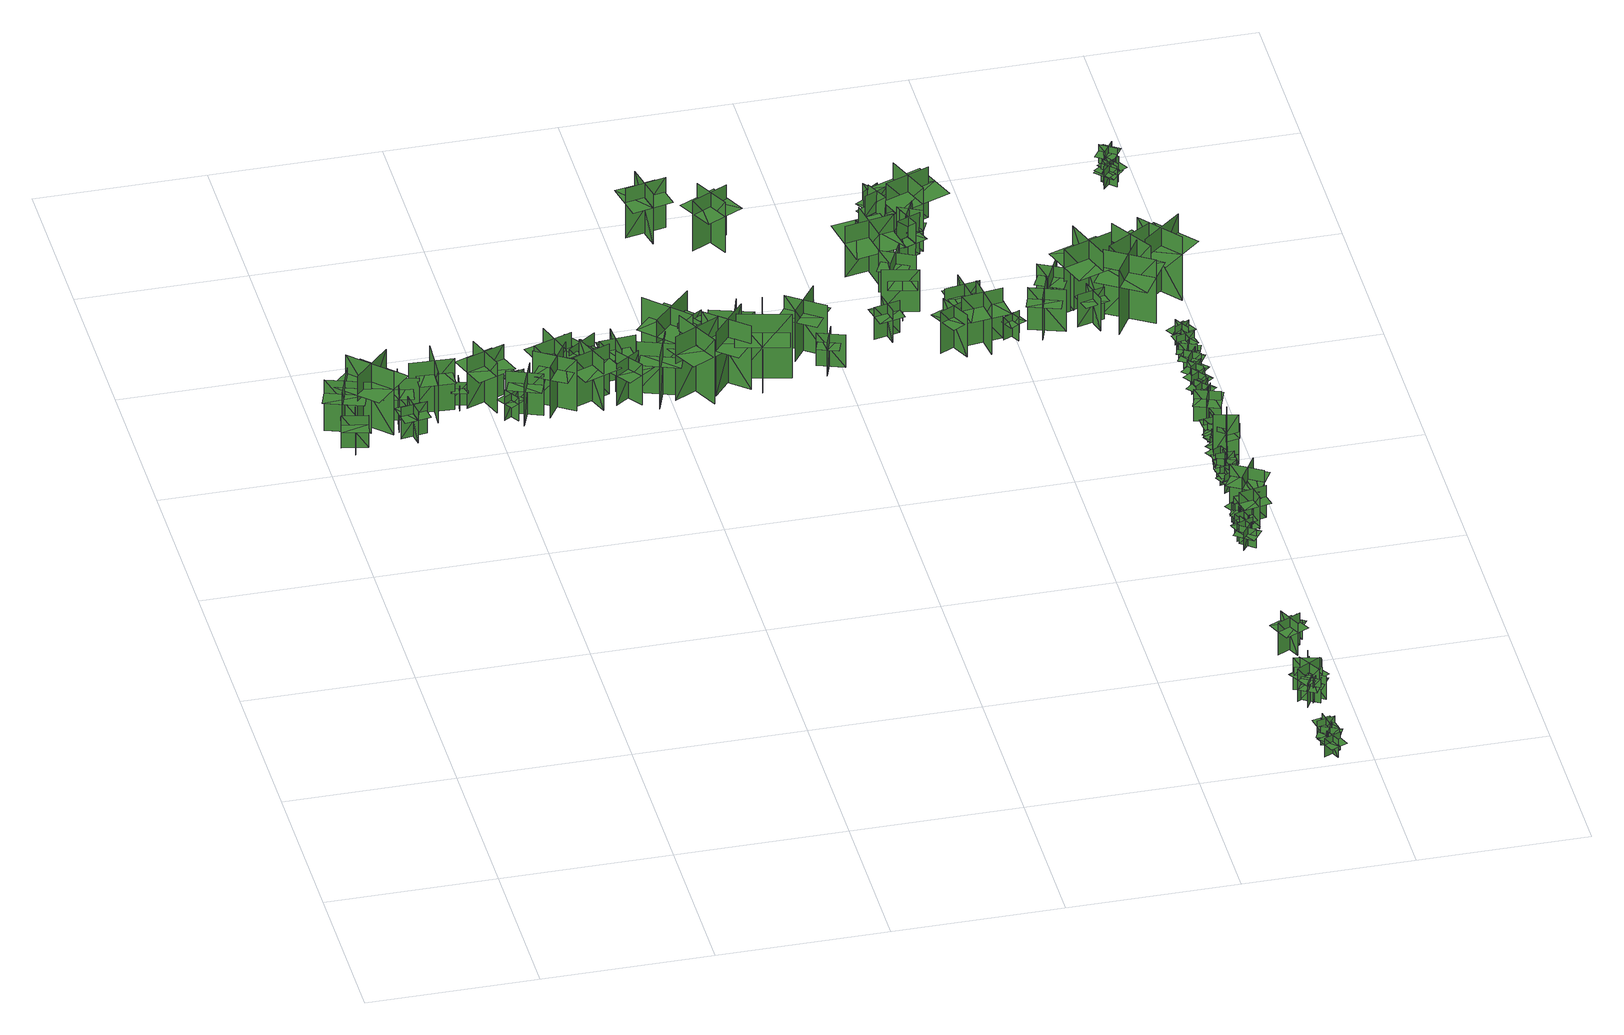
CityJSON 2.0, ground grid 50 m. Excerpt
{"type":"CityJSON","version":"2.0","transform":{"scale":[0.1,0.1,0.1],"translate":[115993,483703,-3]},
"CityObjects":{
"tree1":{"type":"SolitaryVegetationObject","geometry":[{"type":"MultiSurface","lod":"1","boundaries":[[[0,1,2]],[[0,2,3]],[[4,5,6]],[[4,6,7]],[[8,9,10]],[[8,10,11]],[[8,11,12]],[[8,12,13]]]}]},
"tree2":{"type":"SolitaryVegetationObject","geometry":[{"type":"MultiSurface","lod":"1","boundaries":[[[14,15,16]],[[14,16,17]],[[18,19,20]],[[18,20,21]],[[22,23,24]],[[22,24,25]],[[22,26,27]],[[22,27,23]]]}]},
"tree3":{"type":"SolitaryVegetationObject","geometry":[{"type":"MultiSurface","lod":"1","boundaries":[[[28,29,30]],[[28,30,31]],[[32,33,34]],[[32,34,35]],[[36,37,38]],[[36,38,39]],[[36,39,40]],[[36,40,41]]]}]},
"tree4":{"type":"SolitaryVegetationObject","geometry":[{"type":"MultiSurface","lod":"1","boundaries":[[[42,43,44]],[[42,44,45]],[[46,47,48]],[[46,48,49]],[[50,51,52]],[[50,52,53]],[[50,53,54]],[[50,54,55]]]}]},
"tree5":{"type":"SolitaryVegetationObject","geometry":[{"type":"MultiSurface","lod":"1","boundaries":[[[56,57,58]],[[56,58,59]],[[60,61,62]],[[60,62,63]],[[64,65,66]],[[64,66,67]],[[64,68,69]],[[64,69,65]]]}]},
"tree6":{"type":"SolitaryVegetationObject","geometry":[{"type":"MultiSurface","lod":"1","boundaries":[[[70,71,72]],[[70,72,73]],[[74,75,76]],[[74,76,77]],[[78,79,80]],[[78,80,81]],[[78,82,83]],[[78,83,79]]]}]},
"tree7":{"type":"SolitaryVegetationObject","geometry":[{"type":"MultiSurface","lod":"1","boundaries":[[[84,85,86]],[[84,86,87]],[[88,89,90]],[[88,90,91]],[[92,93,94]],[[92,94,95]],[[92,96,97]],[[92,97,93]]]}]},
"tree8":{"type":"SolitaryVegetationObject","geometry":[{"type":"MultiSurface","lod":"1","boundaries":[[[98,99,100]],[[98,100,101]],[[102,103,104]],[[102,104,105]],[[106,107,108]],[[106,108,109]],[[106,109,110]],[[106,110,111]]]}]},
"tree9":{"type":"SolitaryVegetationObject","geometry":[{"type":"MultiSurface","lod":"1","boundaries":[[[112,113,114]],[[112,114,115]],[[116,117,118]],[[116,118,119]],[[120,121,122]],[[120,122,123]],[[120,123,124]],[[120,124,125]]]}]},
"tree10":{"type":"SolitaryVegetationObject","geometry":[{"type":"MultiSurface","lod":"1","boundaries":[[[126,127,128]],[[126,128,129]],[[130,131,132]],[[130,132,133]],[[134,135,136]],[[134,136,137]],[[134,138,139]],[[134,139,135]]]}]},
"tree11":{"type":"SolitaryVegetationObject","geometry":[{"type":"MultiSurface","lod":"1","boundaries":[[[140,141,142]],[[140,142,143]],[[144,145,146]],[[144,146,147]],[[148,149,150]],[[148,150,151]],[[148,151,152]],[[148,152,153]]]}]},
"tree12":{"type":"SolitaryVegetationObject","geometry":[{"type":"MultiSurface","lod":"1","boundaries":[[[154,155,156]],[[154,156,157]],[[158,159,160]],[[158,160,161]],[[162,163,164]],[[162,164,165]],[[162,166,167]],[[162,167,163]]]}]},
"tree13":{"type":"SolitaryVegetationObject","geometry":[{"type":"MultiSurface","lod":"1","boundaries":[[[168,169,170]],[[168,170,171]],[[172,173,174]],[[172,174,175]],[[176,177,178]],[[176,178,179]],[[176,179,180]],[[176,180,181]]]}]},
"tree14":{"type":"SolitaryVegetationObject","geometry":[{"type":"MultiSurface","lod":"1","boundaries":[[[182,183,184]],[[182,184,185]],[[186,187,188]],[[186,188,189]],[[190,191,192]],[[190,192,193]],[[190,193,194]],[[190,194,195]]]}]},
"tree15":{"type":"SolitaryVegetationObject","geometry":[{"type":"MultiSurface","lod":"1","boundaries":[[[196,197,198]],[[196,198,199]],[[200,201,202]],[[200,202,203]],[[204,205,206]],[[204,206,207]],[[204,208,209]],[[204,209,205]]]}]},
"tree16":{"type":"SolitaryVegetationObject","geometry":[{"type":"MultiSurface","lod":"1","boundaries":[[[210,211,212]],[[210,212,213]],[[214,215,216]],[[214,216,217]],[[218,219,220]],[[218,220,221]],[[218,221,222]],[[218,222,223]]]}]},
"tree17":{"type":"SolitaryVegetationObject","geometry":[{"type":"MultiSurface","lod":"1","boundaries":[[[224,225,226]],[[224,226,227]],[[228,229,230]],[[228,230,231]],[[232,233,234]],[[232,234,235]],[[232,236,237]],[[232,237,233]]]}]},
"tree18":{"type":"SolitaryVegetationObject","geometry":[{"type":"MultiSurface","lod":"1","boundaries":[[[238,239,240]],[[238,240,241]],[[242,243,244]],[[242,244,245]],[[246,247,248]],[[246,248,249]],[[246,250,251]],[[246,251,247]]]}]},
"tree19":{"type":"SolitaryVegetationObject","geometry":[{"type":"MultiSurface","lod":"1","boundaries":[[[252,253,254]],[[252,254,255]],[[256,257,258]],[[256,258,259]],[[260,261,262]],[[260,262,263]],[[260,264,265]],[[260,265,261]]]}]},
"tree20":{"type":"SolitaryVegetationObject","geometry":[{"type":"MultiSurface","lod":"1","boundaries":[[[266,267,268]],[[266,268,269]],[[270,271,272]],[[270,272,273]],[[274,275,276]],[[274,276,277]],[[274,277,278]],[[274,278,279]]]}]},
"tree21":{"type":"SolitaryVegetationObject","geometry":[{"type":"MultiSurface","lod":"1","boundaries":[[[280,281,282]],[[280,282,283]],[[284,285,286]],[[284,286,287]],[[288,289,285]],[[288,285,284]],[[290,291,281]],[[290,281,280]],[[280,281,292]],[[280,292,293]],[[280,294,295]],[[280,295,281]]]}]},
"tree22":{"type":"SolitaryVegetationObject","geometry":[{"type":"MultiSurface","lod":"1","boundaries":[[[296,297,298]],[[296,298,299]],[[300,301,302]],[[300,302,303]],[[304,305,306]],[[304,306,307]],[[304,307,308]],[[304,308,309]]]}]},
"tree23":{"type":"SolitaryVegetationObject","geometry":[{"type":"MultiSurface","lod":"1","boundaries":[[[310,311,312]],[[310,312,313]],[[314,315,316]],[[314,316,317]],[[318,319,320]],[[318,320,321]],[[318,321,322]],[[318,322,323]]]}]},
"tree24":{"type":"SolitaryVegetationObject","geometry":[{"type":"MultiSurface","lod":"1","boundaries":[[[324,325,326]],[[324,326,327]],[[328,329,330]],[[328,330,331]],[[332,333,329]],[[332,329,328]],[[334,335,325]],[[334,325,324]],[[324,325,336]],[[324,336,337]],[[324,338,339]],[[324,339,325]]]}]},
"tree25":{"type":"SolitaryVegetationObject","geometry":[{"type":"MultiSurface","lod":"1","boundaries":[[[340,341,342]],[[340,342,343]],[[344,345,346]],[[344,346,347]],[[348,349,350]],[[348,350,351]],[[348,352,353]],[[348,353,349]]]}]},
"tree26":{"type":"SolitaryVegetationObject","geometry":[{"type":"MultiSurface","lod":"1","boundaries":[[[354,355,356]],[[354,356,357]],[[358,359,360]],[[358,360,361]],[[362,363,364]],[[362,364,365]],[[362,365,366]],[[362,366,367]]]}]},
"tree27":{"type":"SolitaryVegetationObject","geometry":[{"type":"MultiSurface","lod":"1","boundaries":[[[368,369,370]],[[368,370,371]],[[372,373,374]],[[372,374,375]],[[376,377,378]],[[376,378,379]],[[376,379,380]],[[376,380,381]]]}]},
"tree28":{"type":"SolitaryVegetationObject","geometry":[{"type":"MultiSurface","lod":"1","boundaries":[[[382,383,384]],[[382,384,385]],[[386,387,388]],[[386,388,389]],[[390,391,392]],[[390,392,393]],[[390,394,395]],[[390,395,391]]]}]},
"tree29":{"type":"SolitaryVegetationObject","geometry":[{"type":"MultiSurface","lod":"1","boundaries":[[[396,397,398]],[[396,398,399]],[[400,401,402]],[[400,402,403]],[[404,405,406]],[[404,406,407]],[[404,408,409]],[[404,409,405]]]}]},
"tree30":{"type":"SolitaryVegetationObject","geometry":[{"type":"MultiSurface","lod":"1","boundaries":[[[410,411,412]],[[410,412,413]],[[414,415,416]],[[414,416,417]],[[418,419,420]],[[418,420,421]],[[418,421,422]],[[418,422,423]]]}]},
"tree31":{"type":"SolitaryVegetationObject","geometry":[{"type":"MultiSurface","lod":"1","boundaries":[[[424,425,426]],[[424,426,427]],[[428,429,430]],[[428,430,431]],[[432,433,434]],[[432,434,435]],[[432,435,436]],[[432,436,437]]]}]},
"tree32":{"type":"SolitaryVegetationObject","geometry":[{"type":"MultiSurface","lod":"1","boundaries":[[[438,439,440]],[[438,440,441]],[[442,443,444]],[[442,444,445]],[[446,447,448]],[[446,448,449]],[[446,449,450]],[[446,450,451]]]}]},
"tree33":{"type":"SolitaryVegetationObject","geometry":[{"type":"MultiSurface","lod":"1","boundaries":[[[452,453,454]],[[452,454,455]],[[456,457,458]],[[456,458,459]],[[460,461,462]],[[460,462,463]],[[460,463,464]],[[460,464,465]]]}]},
"tree34":{"type":"SolitaryVegetationObject","geometry":[{"type":"MultiSurface","lod":"1","boundaries":[[[466,467,468]],[[466,468,469]],[[470,471,472]],[[470,472,473]],[[474,475,476]],[[474,476,477]],[[474,477,478]],[[474,478,479]]]}]},
"tree35":{"type":"SolitaryVegetationObject","geometry":[{"type":"MultiSurface","lod":"1","boundaries":[[[480,481,482]],[[480,482,483]],[[484,485,486]],[[484,486,487]],[[488,489,490]],[[488,490,491]],[[488,492,493]],[[488,493,489]]]}]},
"tree36":{"type":"SolitaryVegetationObject","geometry":[{"type":"MultiSurface","lod":"1","boundaries":[[[494,495,496]],[[494,496,497]],[[498,499,500]],[[498,500,501]],[[502,503,504]],[[502,504,505]],[[502,505,506]],[[502,506,507]]]}]},
"tree37":{"type":"SolitaryVegetationObject","geometry":[{"type":"MultiSurface","lod":"1","boundaries":[[[508,509,510]],[[508,510,511]],[[512,513,514]],[[512,514,515]],[[516,517,518]],[[516,518,519]],[[516,520,521]],[[516,521,517]]]}]},
"tree38":{"type":"SolitaryVegetationObject","geometry":[{"type":"MultiSurface","lod":"1","boundaries":[[[522,523,524]],[[522,524,525]],[[526,527,528]],[[526,528,529]],[[530,531,532]],[[530,532,533]],[[530,534,535]],[[530,535,531]]]}]},
"tree39":{"type":"SolitaryVegetationObject","geometry":[{"type":"MultiSurface","lod":"1","boundaries":[[[536,537,538]],[[536,538,539]],[[540,541,542]],[[540,542,543]],[[544,545,546]],[[544,546,547]],[[544,545,548]],[[544,548,549]]]}]},
"tree40":{"type":"SolitaryVegetationObject","geometry":[{"type":"MultiSurface","lod":"1","boundaries":[[[550,551,552]],[[550,552,553]],[[554,555,556]],[[554,556,557]],[[558,559,560]],[[558,560,561]],[[558,559,562]],[[558,562,563]]]}]},
"tree41":{"type":"SolitaryVegetationObject","geometry":[{"type":"MultiSurface","lod":"1","boundaries":[[[564,565,566]],[[564,566,567]],[[568,569,570]],[[568,570,571]],[[572,573,574]],[[572,574,575]],[[572,575,576]],[[572,576,577]]]}]},
"tree42":{"type":"SolitaryVegetationObject","geometry":[{"type":"MultiSurface","lod":"1","boundaries":[[[578,579,580]],[[578,580,581]],[[582,583,584]],[[582,584,585]],[[586,587,588]],[[586,588,589]],[[586,587,590]],[[586,590,591]]]}]},
"tree43":{"type":"SolitaryVegetationObject","geometry":[{"type":"MultiSurface","lod":"1","boundaries":[[[592,593,594]],[[592,594,595]],[[596,597,598]],[[596,598,599]],[[600,601,602]],[[600,602,603]],[[600,603,604]],[[600,604,605]]]}]},
"tree44":{"type":"SolitaryVegetationObject","geometry":[{"type":"MultiSurface","lod":"1","boundaries":[[[606,607,608]],[[606,608,609]],[[610,611,612]],[[610,612,613]],[[614,615,616]],[[614,616,617]],[[614,618,619]],[[614,619,615]]]}]},
"tree45":{"type":"SolitaryVegetationObject","geometry":[{"type":"MultiSurface","lod":"1","boundaries":[[[620,621,622]],[[620,622,623]],[[624,625,626]],[[624,626,627]],[[628,629,630]],[[628,630,631]],[[628,631,632]],[[628,632,633]]]}]},
"tree46":{"type":"SolitaryVegetationObject","geometry":[{"type":"MultiSurface","lod":"1","boundaries":[[[634,635,636]],[[634,636,637]],[[638,639,640]],[[638,640,641]],[[642,643,644]],[[642,644,645]],[[642,645,646]],[[642,646,647]]]}]},
"tree47":{"type":"SolitaryVegetationObject","geometry":[{"type":"MultiSurface","lod":"1","boundaries":[[[648,649,650]],[[648,650,651]],[[652,653,654]],[[652,654,655]],[[656,657,653]],[[656,653,652]],[[658,659,649]],[[658,649,648]],[[648,649,660]],[[648,660,661]],[[648,662,663]],[[648,663,649]]]}]},
"tree48":{"type":"SolitaryVegetationObject","geometry":[{"type":"MultiSurface","lod":"1","boundaries":[[[664,665,666]],[[664,666,667]],[[668,669,670]],[[668,670,671]],[[672,673,669]],[[672,669,668]],[[674,675,665]],[[674,665,664]],[[664,665,676]],[[664,676,677]],[[664,678,679]],[[664,679,665]]]}]},
"tree49":{"type":"SolitaryVegetationObject","geometry":[{"type":"MultiSurface","lod":"1","boundaries":[[[680,681,682]],[[680,682,683]],[[684,685,686]],[[684,686,687]],[[688,689,685]],[[688,685,684]],[[690,691,681]],[[690,681,680]],[[680,681,692]],[[680,692,693]],[[680,694,695]],[[680,695,681]]]}]},
"tree50":{"type":"SolitaryVegetationObject","geometry":[{"type":"MultiSurface","lod":"1","boundaries":[[[696,697,698]],[[696,698,699]],[[700,701,702]],[[700,702,703]],[[704,705,706]],[[704,706,707]],[[704,707,708]],[[704,708,709]]]}]},
"tree51":{"type":"SolitaryVegetationObject","geometry":[{"type":"MultiSurface","lod":"1","boundaries":[[[710,711,712]],[[710,712,713]],[[714,715,716]],[[714,716,717]],[[718,719,715]],[[718,715,714]],[[720,721,711]],[[720,711,710]],[[710,711,722]],[[710,722,723]],[[710,724,725]],[[710,725,711]]]}]},
"tree52":{"type":"SolitaryVegetationObject","geometry":[{"type":"MultiSurface","lod":"1","boundaries":[[[726,727,728]],[[726,728,729]],[[730,731,732]],[[730,732,733]],[[734,735,736]],[[734,736,737]],[[734,737,738]],[[734,738,739]]]}]},
"tree53":{"type":"SolitaryVegetationObject","geometry":[{"type":"MultiSurface","lod":"1","boundaries":[[[740,741,742]],[[740,742,743]],[[744,745,746]],[[744,746,747]],[[748,749,750]],[[748,750,751]],[[748,751,752]],[[748,752,753]]]}]},
"tree54":{"type":"SolitaryVegetationObject","geometry":[{"type":"MultiSurface","lod":"1","boundaries":[[[754,755,756]],[[754,756,757]],[[758,759,760]],[[758,760,761]],[[762,763,764]],[[762,764,765]],[[762,765,766]],[[762,766,767]]]}]},
"tree55":{"type":"SolitaryVegetationObject","geometry":[{"type":"MultiSurface","lod":"1","boundaries":[[[768,769,770]],[[768,770,771]],[[772,773,774]],[[772,774,775]],[[776,777,778]],[[776,778,779]],[[776,779,780]],[[776,780,781]]]}]},
"tree56":{"type":"SolitaryVegetationObject","geometry":[{"type":"MultiSurface","lod":"1","boundaries":[[[782,783,784]],[[782,784,785]],[[786,787,788]],[[786,788,789]],[[790,791,792]],[[790,792,793]],[[790,793,794]],[[790,794,795]]]}]},
"tree57":{"type":"SolitaryVegetationObject","geometry":[{"type":"MultiSurface","lod":"1","boundaries":[[[796,797,798]],[[796,798,799]],[[800,801,802]],[[800,802,803]],[[804,805,806]],[[804,806,807]],[[804,808,809]],[[804,809,805]]]}]},
"tree58":{"type":"SolitaryVegetationObject","geometry":[{"type":"MultiSurface","lod":"1","boundaries":[[[810,811,812]],[[810,812,813]],[[814,815,816]],[[814,816,817]],[[818,819,820]],[[818,820,821]],[[818,821,822]],[[818,822,823]]]}]},
"tree59":{"type":"SolitaryVegetationObject","geometry":[{"type":"MultiSurface","lod":"1","boundaries":[[[824,825,826]],[[824,826,827]],[[828,829,830]],[[828,830,831]],[[832,833,834]],[[832,834,835]],[[832,835,836]],[[832,836,837]]]}]},
"tree60":{"type":"SolitaryVegetationObject","geometry":[{"type":"MultiSurface","lod":"1","boundaries":[[[838,839,840]],[[838,840,841]],[[842,843,844]],[[842,844,845]],[[846,847,848]],[[846,848,849]],[[846,847,850]],[[846,850,851]]]}]},
"tree61":{"type":"SolitaryVegetationObject","geometry":[{"type":"MultiSurface","lod":"1","boundaries":[[[852,853,854]],[[852,854,855]],[[856,857,858]],[[856,858,859]],[[860,861,862]],[[860,862,863]],[[860,863,864]],[[860,864,865]]]}]},
"tree62":{"type":"SolitaryVegetationObject","geometry":[{"type":"MultiSurface","lod":"1","boundaries":[[[866,867,868]],[[866,868,869]],[[870,871,872]],[[870,872,873]],[[874,875,876]],[[874,876,877]],[[874,877,878]],[[874,878,879]]]}]},
"tree63":{"type":"SolitaryVegetationObject","geometry":[{"type":"MultiSurface","lod":"1","boundaries":[[[880,881,882]],[[880,882,883]],[[884,885,886]],[[884,886,887]],[[888,889,890]],[[888,890,891]],[[888,891,892]],[[888,892,893]]]}]},
"tree64":{"type":"SolitaryVegetationObject","geometry":[{"type":"MultiSurface","lod":"1","boundaries":[[[894,895,896]],[[894,896,897]],[[898,899,900]],[[898,900,901]],[[902,903,904]],[[902,904,905]],[[902,906,907]],[[902,907,903]]]}]},
"tree65":{"type":"SolitaryVegetationObject","geometry":[{"type":"MultiSurface","lod":"1","boundaries":[[[908,909,910]],[[908,910,911]],[[912,913,914]],[[912,914,915]],[[916,917,918]],[[916,918,919]],[[916,919,920]],[[916,920,921]]]}]},
"tree66":{"type":"SolitaryVegetationObject","geometry":[{"type":"MultiSurface","lod":"1","boundaries":[[[922,923,924]],[[922,924,925]],[[926,927,928]],[[926,928,929]],[[930,931,932]],[[930,932,933]],[[930,933,934]],[[930,934,935]]]}]},
"tree67":{"type":"SolitaryVegetationObject","geometry":[{"type":"MultiSurface","lod":"1","boundaries":[[[936,937,938]],[[936,938,939]],[[940,941,942]],[[940,942,943]],[[944,945,946]],[[944,946,947]],[[944,947,948]],[[944,948,949]]]}]},
"tree68":{"type":"SolitaryVegetationObject","geometry":[{"type":"MultiSurface","lod":"1","boundaries":[[[950,951,952]],[[950,952,953]],[[954,955,956]],[[954,956,957]],[[958,959,960]],[[958,960,961]],[[958,961,962]],[[958,962,963]]]}]},
"tree69":{"type":"SolitaryVegetationObject","geometry":[{"type":"MultiSurface","lod":"1","boundaries":[[[964,965,966]],[[964,966,967]],[[968,969,970]],[[968,970,971]],[[972,973,969]],[[972,969,968]],[[974,975,965]],[[974,965,964]],[[976,977,978]],[[976,978,979]],[[980,981,982]],[[980,982,983]]]}]},
"tree70":{"type":"SolitaryVegetationObject","geometry":[{"type":"MultiSurface","lod":"1","boundaries":[[[984,985,986]],[[984,986,987]],[[988,989,990]],[[988,990,991]],[[992,993,994]],[[992,994,995]],[[992,995,996]],[[992,996,997]]]}]},
"tree71":{"type":"SolitaryVegetationObject","geometry":[{"type":"MultiSurface","lod":"1","boundaries":[[[998,999,1000]],[[998,1000,1001]],[[1002,1003,1004]],[[1002,1004,1005]],[[1006,1007,1008]],[[1006,1008,1009]],[[1006,1010,1011]],[[1006,1011,1007]]]}]},
"tree72":{"type":"SolitaryVegetationObject","geometry":[{"type":"MultiSurface","lod":"1","boundaries":[[[1012,1013,1014]],[[1012,1014,1015]],[[1016,1017,1018]],[[1016,1018,1019]],[[1020,1021,1022]],[[1020,1022,1023]],[[1020,1023,1024]],[[1020,1024,1025]]]}]},
"tree73":{"type":"SolitaryVegetationObject","geometry":[{"type":"MultiSurface","lod":"1","boundaries":[[[1026,1027,1028]],[[1026,1028,1029]],[[1030,1031,1032]],[[1030,1032,1033]],[[1034,1035,1036]],[[1034,1036,1037]],[[1034,1037,1038]],[[1034,1038,1039]]]}]},
"tree74":{"type":"SolitaryVegetationObject","geometry":[{"type":"MultiSurface","lod":"1","boundaries":[[[1040,1041,1042]],[[1040,1042,1043]],[[1044,1045,1046]],[[1044,1046,1047]],[[1048,1049,1050]],[[1048,1050,1051]],[[1048,1051,1052]],[[1048,1052,1053]]]}]},
"tree75":{"type":"SolitaryVegetationObject","geometry":[{"type":"MultiSurface","lod":"1","boundaries":[[[1054,1055,1056]],[[1054,1056,1057]],[[1058,1059,1060]],[[1058,1060,1061]],[[1062,1063,1064]],[[1062,1064,1065]],[[1062,1065,1066]],[[1062,1066,1067]]]}]},
"tree76":{"type":"SolitaryVegetationObject","geometry":[{"type":"MultiSurface","lod":"1","boundaries":[[[1068,1069,1070]],[[1068,1070,1071]],[[1072,1073,1074]],[[1072,1074,1075]],[[1076,1077,1078]],[[1076,1078,1079]],[[1076,1079,1080]],[[1076,1080,1081]]]}]},
"tree77":{"type":"SolitaryVegetationObject","geometry":[{"type":"MultiSurface","lod":"1","boundaries":[[[1082,1083,1084]],[[1082,1084,1085]],[[1086,1087,1088]],[[1086,1088,1089]],[[1090,1091,1092]],[[1090,1092,1093]],[[1090,1093,1094]],[[1090,1094,1095]]]}]},
"tree78":{"type":"SolitaryVegetationObject","geometry":[{"type":"MultiSurface","lod":"1","boundaries":[[[1096,1097,1098]],[[1096,1098,1099]],[[1100,1101,1102]],[[1100,1102,1103]],[[1104,1105,1106]],[[1104,1106,1107]],[[1104,1107,1108]],[[1104,1108,1109]]]}]},
"tree79":{"type":"SolitaryVegetationObject","geometry":[{"type":"MultiSurface","lod":"1","boundaries":[[[1110,1111,1112]],[[1110,1112,1113]],[[1114,1115,1116]],[[1114,1116,1117]],[[1118,1119,1120]],[[1118,1120,1121]],[[1118,1121,1122]],[[1118,1122,1123]]]}]},
"tree80":{"type":"SolitaryVegetationObject","geometry":[{"type":"MultiSurface","lod":"1","boundaries":[[[1124,1125,1126]],[[1124,1126,1127]],[[1128,1129,1130]],[[1128,1130,1131]],[[1132,1133,1134]],[[1132,1134,1135]],[[1132,1135,1136]],[[1132,1136,1137]]]}]},
"tree81":{"type":"SolitaryVegetationObject","geometry":[{"type":"MultiSurface","lod":"1","boundaries":[[[1138,1139,1140]],[[1138,1140,1141]],[[1142,1143,1144]],[[1142,1144,1145]],[[1146,1147,1148]],[[1146,1148,1149]],[[1146,1149,1150]],[[1146,1150,1151]]]}]},
"tree82":{"type":"SolitaryVegetationObject","geometry":[{"type":"MultiSurface","lod":"1","boundaries":[[[1152,1153,1154]],[[1152,1154,1155]],[[1156,1157,1158]],[[1156,1158,1159]],[[1160,1161,1162]],[[1160,1162,1163]],[[1160,1163,1164]],[[1160,1164,1165]]]}]},
"tree83":{"type":"SolitaryVegetationObject","geometry":[{"type":"MultiSurface","lod":"1","boundaries":[[[1166,1167,1168]],[[1166,1168,1169]],[[1170,1171,1172]],[[1170,1172,1173]],[[1174,1175,1176]],[[1174,1176,1177]],[[1174,1177,1178]],[[1174,1178,1179]]]}]},
"tree84":{"type":"SolitaryVegetationObject","geometry":[{"type":"MultiSurface","lod":"1","boundaries":[[[1180,1181,1182]],[[1180,1182,1183]],[[1184,1185,1186]],[[1184,1186,1187]],[[1188,1189,1190]],[[1188,1190,1191]],[[1188,1191,1192]],[[1188,1192,1193]]]}]},
"tree85":{"type":"SolitaryVegetationObject","geometry":[{"type":"MultiSurface","lod":"1","boundaries":[[[1194,1195,1196]],[[1194,1196,1197]],[[1198,1199,1200]],[[1198,1200,1201]],[[1202,1203,1204]],[[1202,1204,1205]],[[1202,1205,1206]],[[1202,1206,1207]]]}]},
"tree86":{"type":"SolitaryVegetationObject","geometry":[{"type":"MultiSurface","lod":"1","boundaries":[[[1208,1209,1210]],[[1208,1210,1211]],[[1212,1213,1214]],[[1212,1214,1215]],[[1216,1217,1218]],[[1216,1218,1219]],[[1216,1219,1220]],[[1216,1220,1221]]]}]},
"tree87":{"type":"SolitaryVegetationObject","geometry":[{"type":"MultiSurface","lod":"1","boundaries":[[[1222,1223,1224]],[[1222,1224,1225]],[[1226,1227,1228]],[[1226,1228,1229]],[[1230,1231,1232]],[[1230,1232,1233]],[[1230,1233,1234]],[[1230,1234,1235]]]}]},
"tree88":{"type":"SolitaryVegetationObject","geometry":[{"type":"MultiSurface","lod":"1","boundaries":[[[1236,1237,1238]],[[1236,1238,1239]],[[1240,1241,1242]],[[1240,1242,1243]],[[1244,1245,1246]],[[1244,1246,1247]],[[1244,1247,1248]],[[1244,1248,1249]]]}]},
"tree89":{"type":"SolitaryVegetationObject","geometry":[{"type":"MultiSurface","lod":"1","boundaries":[[[1250,1251,1252]],[[1250,1252,1253]],[[1254,1255,1256]],[[1254,1256,1257]],[[1258,1259,1260]],[[1258,1260,1261]],[[1258,1261,1262]],[[1258,1262,1263]]]}]},
"tree90":{"type":"SolitaryVegetationObject","geometry":[{"type":"MultiSurface","lod":"1","boundaries":[[[1264,1265,1266]],[[1264,1266,1267]],[[1268,1269,1270]],[[1268,1270,1271]],[[1272,1273,1274]],[[1272,1274,1275]],[[1272,1275,1276]],[[1272,1276,1277]]]}]}
},
"vertices":[
[82,2062,23],[98,2138,23],[98,2138,131],[82,2062,131],[125,2090,23],[50,2106,23],[50,2106,131],[125,2090,131],[125,2090,101],[134,2128,101],[58,2144,101],[50,2106,101],[42,2068,101],[117,2052,101],
[148,2159,20],[25,2202,20],[25,2202,192],[148,2159,192],[103,2251,20],[59,2129,20],[59,2129,192],[103,2251,192],[137,2163,148],[25,2202,148],[8,2154,148],[120,2114,148],[154,2211,148],[42,2251,148],
[106,2143,15],[214,2253,15],[214,2253,230],[106,2143,230],[209,2143,15],[98,2252,15],[98,2252,230],[209,2143,230],[209,2143,170],[263,2198,170],[153,2307,170],[98,2252,170],[44,2197,170],[154,2088,170],
[223,2109,23],[299,2121,23],[299,2121,130],[223,2109,130],[264,2079,23],[252,2155,23],[252,2155,130],[264,2079,130],[264,2079,100],[302,2085,100],[291,2161,100],[252,2155,100],[214,2149,100],[226,2073,100],
[226,2148,18],[245,2253,18],[245,2253,158],[226,2148,158],[295,2196,18],[190,2215,18],[190,2215,158],[295,2196,158],[228,2157,122],[245,2253,122],[204,2260,122],[186,2164,122],[269,2150,122],[286,2245,122],
[347,2294,20],[341,2164,20],[341,2164,192],[347,2294,192],[271,2225,20],[401,2218,20],[401,2218,192],[271,2225,192],[346,2283,147],[341,2164,147],[392,2162,147],[398,2281,147],[295,2286,147],[289,2167,147],
[422,2262,24],[412,2203,24],[412,2203,102],[422,2262,102],[384,2235,24],[442,2224,24],[442,2224,102],[384,2235,102],[421,2257,82],[412,2203,82],[435,2199,82],[444,2252,82],[398,2261,82],[389,2208,82],
[470,2289,20],[512,2174,20],[512,2174,190],[470,2289,190],[436,2215,20],[550,2257,20],[550,2257,190],[436,2215,190],[436,2215,142],[456,2158,142],[571,2200,142],[550,2257,142],[529,2314,142],[415,2272,142],
[532,2169,21],[561,2122,21],[561,2122,98],[532,2169,98],[523,2133,21],[570,2162,21],[570,2162,98],[523,2133,98],[523,2133,77],[538,2110,77],[585,2139,77],[570,2162,77],[555,2186,77],[508,2157,77],
[536,2172,19],[635,2134,19],[635,2134,159],[536,2172,159],[570,2096,19],[609,2195,19],[609,2195,159],[570,2096,159],[544,2169,123],[635,2134,123],[650,2173,123],[560,2208,123],[529,2130,123],[620,2095,123],
[572,2270,23],[588,2218,23],[588,2218,100],[572,2270,100],[554,2238,23],[607,2254,23],[607,2254,100],[554,2238,100],[554,2238,79],[562,2211,79],[615,2228,79],[607,2254,79],[599,2281,79],[546,2264,79],
[719,2225,21],[649,2115,21],[649,2115,193],[719,2225,193],[619,2202,21],[729,2132,21],[729,2132,193],[619,2202,193],[713,2215,149],[649,2115,149],[693,2088,149],[757,2188,149],[670,2243,149],[606,2143,149],
[746,2270,20],[631,2232,20],[631,2232,189],[746,2270,189],[674,2307,20],[712,2191,20],[712,2191,189],[674,2307,189],[674,2307,141],[616,2288,141],[654,2172,141],[712,2191,141],[770,2210,141],[732,2326,141],
[803,2118,20],[759,2231,20],[759,2231,190],[803,2118,190],[836,2192,20],[723,2148,20],[723,2148,190],[836,2192,190],[836,2192,142],[815,2248,142],[701,2205,142],[723,2148,142],[745,2091,142],[858,2135,142],
[816,2290,22],[730,2228,22],[730,2228,163],[816,2290,163],[733,2303,22],[796,2217,22],[796,2217,163],[733,2303,163],[809,2285,126],[730,2228,126],[755,2194,126],[834,2251,126],[784,2319,126],[705,2262,126],
[856,2201,19],[913,2119,19],[913,2119,157],[856,2201,157],[844,2135,19],[925,2193,19],[925,2193,157],[844,2135,157],[844,2135,118],[873,2095,118],[954,2152,118],[925,2193,118],[897,2233,118],[815,2176,118],
[872,2196,19],[865,2302,19],[865,2302,160],[872,2196,160],[927,2259,19],[821,2252,19],[821,2252,160],[927,2259,160],[871,2205,123],[865,2302,123],[823,2299,123],[829,2202,123],[913,2207,123],[907,2304,123],
[913,2188,16],[1035,2144,16],[1035,2144,188],[913,2188,188],[957,2095,16],[1001,2218,16],[1001,2218,188],[957,2095,188],[923,2184,143],[1035,2144,143],[1053,2192,143],[941,2232,143],[906,2136,143],[1018,2096,143],
[1090,2326,18],[975,2207,18],[975,2207,237],[1090,2326,237],[959,2323,18],[1078,2208,18],[1078,2208,237],[959,2323,237],[1080,2316,180],[975,2207,180],[1022,2162,180],[1127,2271,180],[1033,2362,180],[928,2253,180],
[1042,2220,17],[1111,2082,17],[1111,2082,233],[1042,2220,233],[1009,2122,17],[1147,2192,17],[1147,2192,233],[1009,2122,233],[1009,2122,172],[1044,2053,172],[1182,2123,172],[1147,2192,172],[1112,2261,172],[974,2192,172],
[1041,2235,110],[1120,2285,110],[1094,2326,110],[1015,2276,110],[1054,2299,110],[1103,2220,110],[1108,2223,196],[1058,2302,196],[1058,2302,24],[1108,2223,24],[1043,2232,24],[1122,2282,24],[1120,2285,196],[1041,2235,196],[1066,2195,110],[1145,2245,110],
[1117,2212,22],[1136,2310,22],[1136,2310,161],[1117,2212,161],[1172,2249,22],[1075,2268,22],[1075,2268,161],[1172,2249,161],[1172,2249,122],[1182,2298,122],[1084,2317,122],[1075,2268,122],[1065,2219,122],[1163,2200,122],
[1122,2115,19],[1222,2233,19],[1222,2233,234],[1122,2115,234],[1225,2123,19],[1107,2223,19],[1107,2223,234],[1225,2123,234],[1225,2123,174],[1275,2182,174],[1157,2282,174],[1107,2223,174],[1057,2164,174],[1175,2064,174],
[1198,2225,93],[1150,2284,93],[1119,2259,93],[1168,2200,93],[1145,2229,93],[1204,2278,93],[1202,2281,163],[1142,2233,163],[1142,2233,23],[1202,2281,23],[1201,2227,23],[1152,2286,23],[1150,2284,163],[1198,2225,163],[1228,2250,93],[1180,2309,93],
[1141,2286,20],[1264,2246,20],[1264,2246,192],[1141,2286,192],[1188,2195,20],[1228,2319,20],[1228,2319,192],[1188,2195,192],[1151,2283,148],[1264,2246,148],[1280,2295,148],[1167,2332,148],[1135,2234,148],[1249,2197,148],
[1197,2186,20],[1348,2150,20],[1348,2150,236],[1197,2186,236],[1251,2098,20],[1286,2249,20],[1286,2249,236],[1251,2098,236],[1251,2098,175],[1326,2080,175],[1362,2231,175],[1286,2249,175],[1211,2266,175],[1176,2116,175],
[1059,2936,5],[1179,2961,5],[1179,2961,174],[1059,2936,174],[1127,2891,5],[1102,3010,5],[1102,3010,174],[1127,2891,174],[1127,2891,127],[1187,2903,127],[1162,3022,127],[1102,3010,127],[1043,2998,127],[1067,2879,127],
[1467,2230,20],[1362,2305,20],[1362,2305,192],[1467,2230,192],[1450,2331,20],[1374,2225,20],[1374,2225,192],[1450,2331,192],[1458,2236,148],[1362,2305,148],[1332,2263,148],[1429,2194,148],[1488,2278,148],[1391,2347,148],
[1444,2134,22],[1472,2212,22],[1472,2212,132],[1444,2134,132],[1503,2163,22],[1425,2190,22],[1425,2190,132],[1503,2163,132],[1447,2141,104],[1472,2212,104],[1441,2223,104],[1416,2152,104],[1477,2130,104],[1503,2201,104],
[1333,2885,7],[1225,2830,7],[1225,2830,176],[1333,2885,176],[1257,2910,7],[1311,2802,7],[1311,2802,176],[1257,2910,176],[1257,2910,129],[1202,2883,129],[1257,2774,129],[1311,2802,129],[1366,2829,129],[1311,2938,129],
[1659,2251,21],[1643,2327,21],[1643,2327,129],[1659,2251,129],[1688,2294,21],[1612,2278,21],[1612,2278,129],[1688,2294,129],[1688,2294,98],[1680,2332,98],[1604,2316,98],[1612,2278,98],[1620,2240,98],[1696,2257,98],
[2415,57,12],[2415,57,74],[2366,35,74],[2366,35,12],[2401,24,12],[2401,24,74],[2380,71,74],[2380,71,12],[2404,16,54],[2428,27,54],[2403,86,54],[2378,75,54],[2354,64,54],[2379,6,54],
[2381,61,12],[2381,61,74],[2404,110,74],[2404,110,12],[2369,95,12],[2369,95,74],[2416,74,74],[2416,74,12],[2362,99,54],[2351,75,54],[2409,47,54],[2420,72,54],[2432,96,54],[2373,123,54],
[2365,123,13],[2365,123,75],[2418,133,75],[2418,133,13],[2386,153,13],[2386,153,75],[2396,102,75],[2396,102,13],[2384,161,55],[2358,155,55],[2370,92,55],[2397,98,55],[2423,103,55],[2411,166,55],
[1734,2451,19],[1710,2348,19],[1710,2348,160],[1734,2451,160],[1663,2406,19],[1767,2382,19],[1767,2382,160],[1663,2406,160],[1732,2442,123],[1710,2348,123],[1751,2338,123],[1773,2433,123],[1691,2452,123],[1669,2357,123],
[1605,2596,17],[1605,2596,188],[1749,2623,188],[1749,2623,17],[1662,2677,17],[1662,2677,188],[1688,2537,188],[1688,2537,17],[1658,2698,132],[1586,2685,132],[1618,2511,132],[1691,2525,132],[1763,2538,132],[1731,2712,132],
[1693,2425,20],[1741,2520,20],[1741,2520,160],[1693,2425,160],[1773,2452,20],[1678,2500,20],[1678,2500,160],[1773,2452,160],[1697,2434,124],[1741,2520,124],[1704,2539,124],[1660,2453,124],[1734,2414,124],[1779,2501,124],
[1845,2139,19],[1798,2234,19],[1798,2234,160],[1845,2139,160],[1872,2218,19],[1776,2171,19],[1776,2171,160],[1872,2218,160],[1841,2147,123],[1798,2234,123],[1760,2215,123],[1803,2128,123],[1879,2165,123],[1836,2252,123],
[2402,329,14],[2374,277,14],[2374,277,93],[2402,329,93],[2364,318,14],[2415,289,14],[2415,289,93],[2364,318,93],[2400,330,67],[2372,278,67],[2398,264,67],[2426,316,67],[2351,290,67],[2380,341,67],
[2426,351,14],[2354,311,14],[2354,311,124],[2426,351,124],[2372,366,14],[2412,295,14],[2412,295,124],[2372,366,124],[2424,354,87],[2353,313,87],[2373,277,87],[2445,318,87],[2336,342,87],[2408,383,87],
[2430,351,15],[2355,369,15],[2355,369,122],[2430,351,122],[2403,395,15],[2386,320,15],[2386,320,122],[2403,395,122],[2403,395,92],[2366,404,92],[2348,328,92],[2386,320,92],[2424,311,92],[2441,386,92],
[2394,292,15],[2425,341,15],[2425,341,94],[2394,292,94],[2433,300,15],[2383,332,15],[2383,332,94],[2433,300,94],[2395,291,67],[2427,340,67],[2402,356,67],[2370,307,67],[2447,327,67],[2415,278,67],
[2415,427,16],[2386,394,16],[2386,394,78],[2415,427,78],[2386,425,16],[2419,396,16],[2419,396,78],[2386,425,78],[2386,425,61],[2371,409,61],[2404,379,61],[2419,396,61],[2433,413,61],[2400,442,61],
[1812,2275,21],[1917,2292,21],[1917,2292,162],[1812,2275,162],[1880,2226,21],[1863,2331,21],[1863,2331,162],[1880,2226,162],[1821,2277,125],[1917,2292,125],[1910,2333,125],[1814,2318,125],[1827,2235,125],[1923,2250,125],
[2406,528,14],[2373,598,14],[2373,598,122],[2406,528,122],[2423,576,14],[2353,543,14],[2353,543,122],[2423,576,122],[2423,576,92],[2407,611,92],[2337,578,92],[2353,543,92],[2370,508,92],[2440,541,92],
[1960,2202,22],[1839,2185,22],[1839,2185,191],[1960,2202,191],[1896,2251,22],[1912,2130,22],[1912,2130,191],[1896,2251,191],[1896,2251,144],[1835,2243,144],[1852,2122,144],[1912,2130,144],[1972,2139,144],[1956,2259,144],
[1703,2770,85],[1772,2803,85],[1755,2839,85],[1686,2806,85],[1720,2820,85],[1753,2751,85],[1757,2753,155],[1724,2822,155],[1724,2822,15],[1757,2753,15],[1705,2767,15],[1773,2800,15],[1772,2803,155],[1703,2770,155],[1720,2735,85],[1789,2768,85],
[1780,2678,90],[1808,2607,90],[1845,2621,90],[1817,2692,90],[1829,2658,90],[1758,2630,90],[1760,2626,160],[1831,2653,160],[1831,2653,20],[1760,2626,20],[1777,2677,20],[1805,2606,20],[1808,2607,160],[1780,2678,160],[1744,2664,90],[1772,2593,90],
[1754,2825,70],[1721,2874,70],[1696,2857,71],[1728,2808,71],[1714,2832,70],[1763,2865,70],[1761,2868,125],[1712,2835,125],[1712,2835,16],[1761,2868,16],[1756,2826,16],[1723,2876,16],[1721,2874,125],[1754,2825,125],[1779,2841,71],[1747,2891,71],
[2434,595,18],[2434,595,80],[2391,626,80],[2391,626,18],[2399,590,18],[2399,590,80],[2428,632,80],[2428,632,18],[2394,583,59],[2416,568,59],[2453,621,59],[2431,636,59],[2409,651,59],[2372,599,59],
[1843,2661,89],[1775,2696,89],[1757,2660,90],[1825,2626,90],[1793,2644,89],[1827,2712,89],[1823,2714,159],[1789,2646,159],[1789,2646,19],[1823,2714,19],[1844,2664,19],[1776,2699,19],[1775,2696,159],[1843,2661,159],[1860,2696,90],[1792,2730,90],
[2010,2211,24],[1960,2187,24],[1960,2187,101],[2010,2211,101],[1975,2223,24],[2000,2174,24],[2000,2174,101],[1975,2223,101],[1975,2223,79],[1950,2211,79],[1975,2161,79],[2000,2174,79],[2024,2186,79],[2000,2235,79],
[1806,2867,16],[1806,2867,187],[1859,2729,187],[1859,2729,16],[1896,2825,16],[1896,2825,187],[1764,2774,187],[1764,2774,16],[1916,2833,131],[1890,2901,131],[1725,2838,131],[1752,2769,131],[1778,2700,131],[1943,2764,131],
[2376,1052,17],[2376,1052,79],[2409,1095,79],[2409,1095,17],[2372,1088,17],[2372,1088,79],[2413,1057,79],[2413,1057,17],[2366,1093,58],[2350,1072,58],[2401,1033,58],[2417,1054,58],[2433,1075,58],[2382,1114,58],
[2384,1134,16],[2384,1134,78],[2404,1084,78],[2404,1084,16],[2417,1119,16],[2417,1119,78],[2369,1100,78],[2369,1100,16],[2424,1122,57],[2414,1147,57],[2355,1123,57],[2364,1098,57],[2374,1073,57],[2434,1097,57],
[2425,1162,15],[2425,1162,77],[2373,1147,77],[2373,1147,15],[2406,1131,15],[2406,1131,77],[2392,1180,77],[2392,1180,15],[2408,1123,57],[2434,1130,57],[2417,1192,57],[2391,1185,57],[2365,1178,57],[2383,1116,57],
[2139,2192,21],[2038,2227,21],[2038,2227,162],[2139,2192,162],[2102,2268,21],[2066,2167,21],[2066,2167,162],[2102,2268,162],[2130,2195,126],[2038,2227,126],[2024,2188,126],[2116,2156,126],[2144,2235,126],[2052,2267,126],
[2376,1195,17],[2376,1195,79],[2426,1175,79],[2426,1175,17],[2409,1209,17],[2409,1209,79],[2391,1161,79],[2391,1161,17],[2412,1216,59],[2387,1226,59],[2364,1166,59],[2389,1156,59],[2414,1146,59],[2437,1206,59],
[2378,1188,16],[2378,1188,78],[2424,1215,78],[2424,1215,16],[2388,1222,16],[2388,1222,78],[2414,1178,78],[2414,1178,16],[2384,1229,58],[2361,1216,58],[2393,1160,58],[2416,1174,58],[2440,1187,58],[2407,1243,58],
[2473,1194,16],[2392,1178,16],[2392,1178,125],[2473,1194,125],[2426,1225,16],[2443,1144,16],[2443,1144,125],[2426,1225,125],[2472,1197,89],[2392,1180,89],[2400,1140,89],[2481,1157,89],[2385,1213,89],[2465,1230,89],
[2476,1231,12],[2391,1283,12],[2391,1283,151],[2476,1231,151],[2461,1296,12],[2409,1211,12],[2409,1211,151],[2461,1296,151],[2461,1296,112],[2418,1322,112],[2366,1237,112],[2409,1211,112],[2451,1185,112],[2503,1270,112],
[2421,1321,18],[2421,1321,80],[2396,1368,80],[2396,1368,18],[2387,1331,18],[2387,1331,80],[2432,1356,80],[2432,1356,18],[2380,1328,60],[2393,1304,60],[2449,1335,60],[2436,1359,60],[2423,1382,60],[2367,1351,60],
[2414,1349,19],[2414,1349,81],[2404,1402,81],[2404,1402,19],[2384,1370,19],[2384,1370,81],[2435,1379,81],[2435,1379,19],[2377,1369,61],[2381,1342,61],[2445,1354,61],[2440,1380,61],[2435,1406,61],[2372,1395,61],
[2104,2257,22],[2151,2353,22],[2151,2353,163],[2104,2257,163],[2183,2285,22],[2088,2332,22],[2088,2332,163],[2183,2285,163],[2108,2265,127],[2151,2353,127],[2113,2371,127],[2070,2284,127],[2146,2247,127],[2188,2334,127],
[2384,1412,20],[2384,1412,82],[2435,1394,82],[2435,1394,20],[2417,1427,20],[2417,1427,82],[2400,1378,82],[2400,1378,20],[2419,1434,61],[2394,1443,61],[2373,1382,61],[2399,1374,61],[2424,1365,61],[2445,1426,61],
[2413,1410,20],[2413,1410,82],[2412,1463,82],[2412,1463,20],[2387,1435,20],[2387,1435,82],[2439,1436,82],[2439,1436,20],[2379,1435,62],[2380,1408,62],[2444,1409,62],[2443,1436,62],[2443,1463,62],[2379,1462,62],
[2420,1444,21],[2420,1444,83],[2394,1491,83],[2394,1491,21],[2386,1455,21],[2386,1455,83],[2431,1480,83],[2431,1480,21],[2379,1451,62],[2392,1428,62],[2448,1459,62],[2435,1482,62],[2422,1506,62],[2366,1474,62],
[2399,1523,20],[2399,1523,82],[2429,1478,82],[2429,1478,20],[2434,1515,20],[2434,1515,82],[2391,1487,82],[2391,1487,20],[2441,1520,61],[2426,1542,61],[2373,1506,61],[2388,1484,61],[2402,1462,61],[2456,1497,61],
[2435,1500,55],[2417,1431,55],[2416,1431,189],[2434,1500,189],[2388,1473,55],[2457,1455,55],[2457,1456,189],[2388,1473,189],[2388,1473,20],[2457,1456,20],[2434,1500,20],[2416,1431,20],[2434,1500,120],[2416,1431,120],[2452,1422,133],[2469,1491,133],[2419,1441,141],[2432,1492,141],[2405,1499,149],[2393,1447,149],
[2440,1547,17],[2440,1547,79],[2392,1524,79],[2392,1524,17],[2428,1514,17],[2428,1514,79],[2405,1560,79],[2405,1560,17],[2431,1506,59],[2455,1518,59],[2427,1576,59],[2403,1564,59],[2379,1553,59],[2407,1495,59],
[2176,2205,21],[2256,2227,21],[2256,2227,130],[2176,2205,130],[2233,2173,21],[2211,2253,21],[2211,2253,130],[2233,2173,130],[2183,2207,102],[2256,2227,102],[2247,2258,102],[2174,2238,102],[2192,2175,102],[2265,2196,102],
[2400,1589,16],[2400,1589,78],[2441,1555,78],[2441,1555,16],[2436,1592,16],[2436,1592,78],[2403,1552,78],[2403,1552,16],[2441,1598,58],[2420,1615,58],[2379,1565,58],[2400,1548,58],[2420,1531,58],[2461,1581,58],
[2418,1641,17],[2418,1641,79],[2423,1588,79],[2423,1588,17],[2445,1617,17],[2445,1617,79],[2394,1612,79],[2394,1612,17],[2453,1618,59],[2451,1645,59],[2387,1638,59],[2389,1612,59],[2392,1585,59],[2456,1591,59],
[2256,2241,19],[2204,2387,19],[2204,2387,235],[2256,2241,235],[2301,2334,19],[2155,2282,19],[2155,2282,235],[2301,2334,235],[2301,2334,174],[2275,2407,174],[2129,2355,174],[2155,2282,174],[2181,2209,174],[2327,2261,174],
[2457,1664,19],[2385,1691,19],[2385,1691,127],[2457,1664,127],[2436,1711,19],[2409,1638,19],[2409,1638,127],[2436,1711,127],[2436,1711,97],[2399,1724,97],[2373,1652,97],[2409,1638,97],[2446,1625,97],[2472,1698,97],
[2455,1726,17],[2455,1726,79],[2406,1747,79],[2406,1747,17],[2421,1713,17],[2421,1713,79],[2441,1761,79],[2441,1761,17],[2418,1706,59],[2442,1695,59],[2468,1754,59],[2443,1765,59],[2419,1776,59],[2393,1717,59],
[2409,1767,18],[2409,1767,80],[2450,1801,80],[2450,1801,18],[2413,1803,18],[2413,1803,80],[2446,1763,80],[2446,1763,18],[2408,1809,60],[2387,1791,60],[2429,1743,60],[2449,1760,60],[2470,1777,60],[2428,1826,60],
[2410,1820,18],[2410,1820,80],[2454,1850,80],[2454,1850,18],[2417,1855,18],[2417,1855,80],[2447,1813,80],[2447,1813,18],[2413,1862,60],[2391,1847,60],[2427,1794,60],[2449,1809,60],[2471,1824,60],[2435,1877,60],
[2362,2281,18],[2280,2149,18],[2280,2149,234],[2362,2281,234],[2261,2258,18],[2393,2176,18],[2393,2176,234],[2261,2258,234],[2261,2258,174],[2220,2193,174],[2351,2110,174],[2393,2176,174],[2434,2242,174],[2302,2324,174],
[2452,1859,18],[2452,1859,80],[2415,1897,80],[2415,1897,18],[2416,1860,18],[2416,1860,80],[2453,1896,80],[2453,1896,18],[2410,1855,60],[2428,1835,60],[2475,1879,60],[2457,1899,60],[2439,1918,60],[2392,1874,60],
[2423,1911,19],[2423,1911,81],[2452,1956,81],[2452,1956,19],[2416,1946,19],[2416,1946,81],[2460,1919,81],[2460,1919,19],[2409,1950,60],[2395,1928,60],[2449,1893,60],[2464,1916,60],[2478,1939,60],[2424,1973,60],
[2445,1999,18],[2445,1999,80],[2427,1948,80],[2427,1948,18],[2460,1966,18],[2460,1966,80],[2411,1983,80],[2411,1983,18],[2467,1963,59],[2476,1988,59],[2416,2010,59],[2407,1985,59],[2398,1960,59],[2458,1938,59],
[2414,2019,17],[2414,2019,79],[2466,2031,79],[2466,2031,17],[2433,2049,17],[2433,2049,79],[2445,1999,79],[2445,1999,17],[2431,2057,59],[2405,2051,59],[2420,1988,59],[2446,1995,59],[2472,2001,59],[2457,2063,59],
[2414,2356,16],[2282,2275,16],[2282,2275,231],[2414,2356,231],[2314,2381,16],[2394,2249,16],[2394,2249,231],[2314,2381,231],[2314,2381,171],[2247,2340,171],[2328,2208,171],[2394,2249,171],[2460,2289,171],[2380,2421,171],
[2454,2052,18],[2454,2052,80],[2428,2098,80],[2428,2098,18],[2419,2062,18],[2419,2062,80],[2464,2087,80],[2464,2087,18],[2412,2058,59],[2425,2035,59],[2481,2066,59],[2468,2090,59],[2455,2113,59],[2399,2081,59],
[2386,2279,18],[2504,2379,18],[2504,2379,233],[2386,2279,233],[2489,2269,18],[2389,2388,18],[2389,2388,233],[2489,2269,233],[2489,2269,173],[2548,2319,173],[2448,2438,173],[2389,2388,173],[2330,2338,173],[2430,2219,173],
[2404,2852,12],[2404,2852,74],[2441,2890,74],[2441,2890,12],[2404,2888,12],[2404,2888,74],[2441,2852,74],[2441,2852,12],[2398,2894,54],[2380,2875,54],[2426,2830,54],[2444,2849,54],[2463,2868,54],[2417,2913,54],
[2442,2860,15],[2442,2860,77],[2410,2903,77],[2410,2903,15],[2406,2867,15],[2406,2867,77],[2448,2897,77],[2448,2897,15],[2400,2862,56],[2415,2840,56],[2467,2878,56],[2452,2899,56],[2436,2921,56],[2384,2884,56],
[2458,2903,16],[2458,2903,78],[2412,2876,78],[2412,2876,16],[2448,2869,16],[2448,2869,78],[2422,2913,78],[2422,2913,16],[2452,2862,58],[2475,2875,58],[2443,2931,58],[2420,2917,58],[2397,2903,58],[2429,2848,58],
[2461,2937,20],[2461,2937,82],[2416,2967,82],[2416,2967,20],[2425,2930,20],[2425,2930,82],[2454,2973,82],[2454,2973,20],[2421,2924,62],[2443,2909,62],[2479,2962,62],[2456,2977,62],[2434,2992,62],[2398,2939,62]
]}
